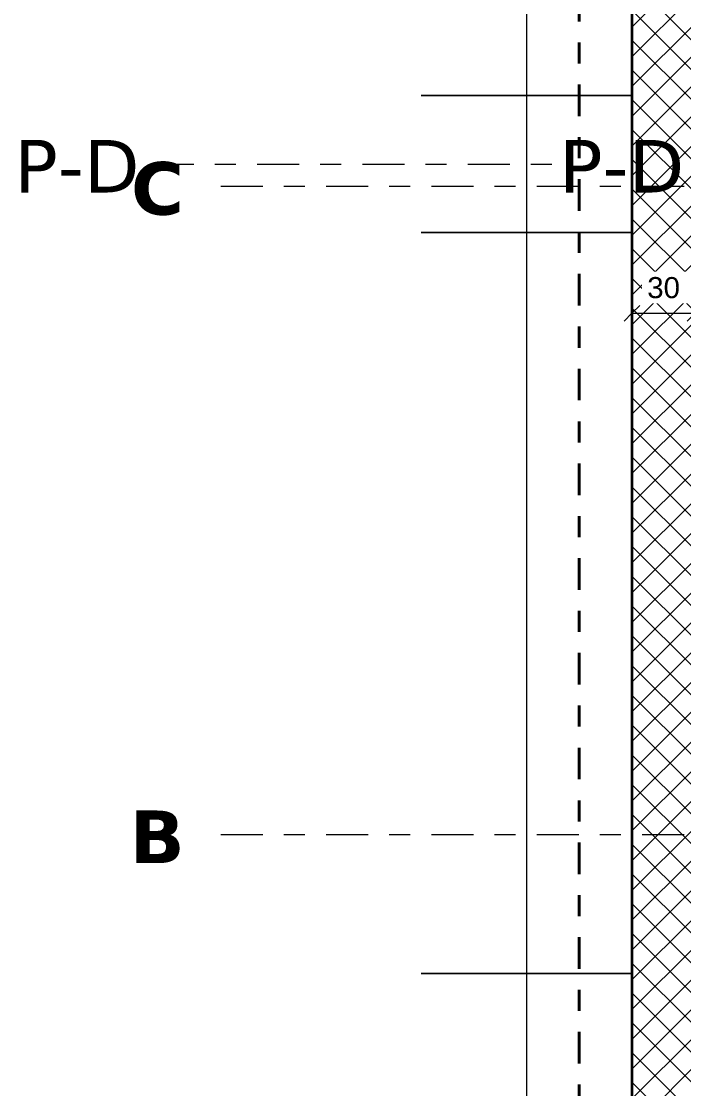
# Model space of a CAD drawing. Header units: metres. Extents: x -35.6 to 33, y -4 to 38.1.
# Drawn here: x -35.61 to -32.46, y -0.42 to 4.65 of the extents above; entities that cross this region are included whole.
import ezdxf

# ---------------------------------------------------------------- set-up
doc = ezdxf.new("R2010")
doc.units = ezdxf.units.M
doc.linetypes.add('_Rasterlinie_', pattern=[0.375, 0.2, -0.05, 0.075, -0.05])
doc.linetypes.add('Strichpunkt - Mittel', pattern=[0.35, 0.15, -0.1, 0, -0.1])
for name, color, linetype, lineweight in [('A-____-____-DIMS', 7, 'Continuous', 5), ('A-____-____-DIMS-50', 7, 'Continuous', 5), ('A-WALL-____-MCUT', 7, 'Continuous', 35), ('A-WALL-____-PATT', 7, 'Continuous', 35), ('C-PRKG-____-OTLN', 7, 'Continuous', 9), ('S-GRID-____-OTLN', 7, 'Continuous', 5)]:
    doc.layers.add(name, color=color, linetype=linetype, lineweight=lineweight)
doc.layers.add('A-____-MATC-OTLN', color=7, linetype='Strichpunkt - Mittel', lineweight=40, true_color=0x0080ff)
doc.layers.add('S-GRID-____-IDEN', color=7, linetype='Continuous', lineweight=9, true_color=0x5555aa)
doc.styles.add('Arial', font='arial.ttf', dxfattribs={"height": 0.1})
doc.styles.add('Verdana_B', font='verdana.ttf', dxfattribs={"height": 0.25})
doc.dimstyles.new('SUB_Rohbau_fein_1', dxfattribs={"dimscale": 0.3048, "dimtxt": 0.102026, "dimasz": 0.246063, "dimexe": 0.164042, "dimexo": 0.0625, "dimgap": 0.123031, "dimtad": 1, "dimrnd": 0.005, "dimzin": 0, "dimdsep": 46, "dimtxsty": 'Arial', "dimblk1": 'OBLIQUE', "dimblk2": 'OBLIQUE', "dimsah": 1, "dimcen": 0.09, "dimazin": 0, "dimtfac": 1, "dimtdec": 4, "dimtix": 1, "dimtmove": 0, "dimatfit": 3, "dimfxl": 0.164042, "dimfxlon": 1, "dimtvp": 1, "dimtfill": 1, "dimtolj": 1, "dimtzin": 0, "dimarcsym": 2})
doc.dimstyles.new('SUB_Rohbau_fein_6', dxfattribs={"dimscale": 0.3048, "dimtxt": 0.102026, "dimasz": 0.246063, "dimexe": 0.164042, "dimexo": 0.0625, "dimgap": 0.123031, "dimtad": 1, "dimdec": 1, "dimlfac": 100, "dimrnd": 0.5, "dimdsep": 46, "dimtxsty": 'Arial', "dimblk1": 'OBLIQUE', "dimblk2": 'OBLIQUE', "dimsah": 1, "dimcen": 0.09, "dimazin": 0, "dimtfac": 1, "dimtdec": 4, "dimtix": 1, "dimtmove": 0, "dimatfit": 3, "dimfxl": 0.164042, "dimfxlon": 1, "dimtvp": 1, "dimtfill": 1, "dimtolj": 1, "dimtzin": 0, "dimarcsym": 2})

# ---------------------------------------------------------------- blocks, each defined once
blk = doc.blocks.new('PP_Parkplatz - 3520 x 5000-21080552--01_UG_OK_FFB_AF_ro')
at = {"layer": 'C-PRKG-____-OTLN', "color": 253, "true_color": 0x999999}
for p, q in [((-32.708, 0.1319), (-33.7091, 0.1319)), ((-32.708, 0.1319), (-33.7091, 0.1319)), ((-33.7091, 0.1319), (-32.708, 0.1319)), ((-32.708, -3.3541), (-32.708, -2.3534)), ((-32.708, -3.3541), (-32.708, -2.3534)), ((-32.708, -2.3534), (-32.708, -3.3541))]:
    blk.add_line(p, q, dxfattribs=at)
blk = doc.blocks.new('PP_Parkplatz - 3520 x 5000-V7--01_UG_OK_FFB_AF_ro')
at = {"layer": 'C-PRKG-____-OTLN', "color": 253, "true_color": 0x999999}
for p, q in [((-32.708, 3.6516), (-33.7091, 3.6516)), ((-33.7091, 3.6516), (-32.708, 3.6516)), ((-32.708, 3.6515), (-33.7091, 3.6515)), ((-32.708, 0.1323), (-33.7091, 0.1323)), ((-33.7091, 0.1323), (-32.708, 0.1323)), ((-32.708, 0.1323), (-33.7091, 0.1323))]:
    blk.add_line(p, q, dxfattribs=at)
blk = doc.blocks.new('PP_Parkplatz - 3975 x 5000-V21--01_UG_OK_FFB_AF_ro')
at = {"layer": 'C-PRKG-____-OTLN', "color": 253, "true_color": 0x999999}
for p, q in [((-32.708, 8.2756), (-33.7091, 8.2756)), ((-32.708, 8.2756), (-33.7091, 8.2756)), ((-33.7091, 8.2756), (-32.708, 8.2756)), ((-32.708, 4.3014), (-33.7091, 4.3014)), ((-33.7091, 4.3014), (-32.708, 4.3014)), ((-32.708, 4.3014), (-33.7091, 4.3014))]:
    blk.add_line(p, q, dxfattribs=at)
blk = doc.blocks.new('DIMBLOCK735--01_UG_OK_FFB_AF_ro')
at = {"layer": 'A-____-____-DIMS-50'}
for p, q in [((-33.2073, 29.8016), (-33.2448, 29.8391)), ((-33.2073, 29.8016), (-33.2573, 29.8016)), ((-33.2073, -2.3534), (-33.2073, 29.8016)), ((-33.2073, 29.8016), (-33.1698, 29.7641)), ((-33.2073, 29.8016), (-33.1573, 29.8016)), ((-33.2073, -2.3534), (-33.2448, -2.3159)), ((-33.2073, -2.3534), (-33.2573, -2.3534)), ((-33.2073, -2.3534), (-33.1698, -2.3909)), ((-33.2073, -2.3534), (-33.1573, -2.3534))]:
    blk.add_line(p, q, dxfattribs=at)
at = {"layer": 'A-____-____-DIMS-50', "color": 0, "insert": (-33.3793, 13.5236), "char_height": 0.1, "width": 0.481134, "attachment_point": 1, "rotation": 90, "line_spacing_factor": 0.941778, "style": 'Arial', "bg_fill": 3, "box_fill_scale": 1.25, "bg_fill_color": 256, "bg_fill_true_color": 13158600, "bg_fill_transparency": 0}
blk.add_mtext('32.15\\A2\\H0.5x;\\S5^  ;\\H2x;', dxfattribs=at)
blk = doc.blocks.new('_Oblique')
at = {"color": 0, "linetype": 'ByBlock', "lineweight": -2}
blk.add_line((-0.5, -0.5), (0.5, 0.5), dxfattribs=at)
blk = doc.blocks.new('DIMBLOCK866--01_UG_OK_FFB_AF_ro')
at = {"layer": 'A-____-____-DIMS-50'}
for p, q in [((-32.708, 3.2675), (-32.708, 3.3175)), ((-32.708, 3.2675), (-32.6705, 3.305)), ((-32.408, 3.2675), (-32.408, 3.3175)), ((-32.408, 3.2675), (-32.3705, 3.305)), ((-32.708, 3.2675), (-32.7455, 3.23)), ((-32.708, 3.2675), (-32.408, 3.2675)), ((-32.708, 3.2675), (-32.708, 3.2175)), ((-32.408, 3.2675), (-32.4455, 3.23)), ((-32.408, 3.2675), (-32.408, 3.2175))]:
    blk.add_line(p, q, dxfattribs=at)
at = {"layer": 'A-____-____-DIMS-50', "color": 0, "insert": (-32.6356, 3.4396), "char_height": 0.1, "width": 0.186088, "attachment_point": 1, "line_spacing_factor": 0.941778, "style": 'Arial', "bg_fill": 3, "box_fill_scale": 1.25, "bg_fill_color": 256, "bg_fill_true_color": 13158600, "bg_fill_transparency": 0}
blk.add_mtext('30', dxfattribs=at)

msp = doc.modelspace()

# ---------------------------------------------------------------- hatches: boundary and pattern name
at = {"layer": 'A-WALL-____-PATT', "lineweight": 9}
h = msp.add_hatch(dxfattribs=at)
h.set_pattern_fill('FP_1', color=256, style=0, pattern_type=2)
h.set_pattern_definition([(45, (0, 0), (-0.07071068, 0.07071068), []), (135, (0, 0), (-0.07071068, -0.07071068), [])])
h.paths.add_polyline_path([(-32.708, -2.3534), (-32.408, -2.3534), (-32.408, 16.2216), (-32.708, 16.2216), (-32.708, -0.7728)])

# ---------------------------------------------------------------- linework, layer by layer
at = {"layer": 'A-____-MATC-OTLN'}
msp.add_line((-32.958, 38.1043), (-32.958, -3.5122), dxfattribs=at)
at = {"layer": 'A-WALL-____-MCUT'}
msp.add_line((-32.708, 16.6716), (-32.708, -2.3534), dxfattribs=at)
at = {"layer": 'S-GRID-____-OTLN', "color": 8, "linetype": '_Rasterlinie_', "true_color": 0x808080}
for p, q in [((-34.9879, 3.9766), (-33.0021, 3.9766)), ((-34.6604, 3.8716), (27.9515, 3.8716)), ((-34.6604, 0.7916), (18.2196, 0.7916))]:
    msp.add_line(p, q, dxfattribs=at)

# ---------------------------------------------------------------- block references
at = {"layer": 'C-PRKG-____-OTLN', "color": 253, "true_color": 0x999999}
for name in ['PP_Parkplatz - 3975 x 5000-V21--01_UG_OK_FFB_AF_ro', 'PP_Parkplatz - 3520 x 5000-V7--01_UG_OK_FFB_AF_ro', 'PP_Parkplatz - 3520 x 5000-21080552--01_UG_OK_FFB_AF_ro']:
    msp.add_blockref(name, (0, 0), dxfattribs=at)

# ---------------------------------------------------------------- texts
at = {"layer": 'S-GRID-____-IDEN', "color": 8, "lineweight": 5, "true_color": 0x808080, "char_height": 0.25, "attachment_point": 1, "style": 'Verdana_B'}
for s, insert, width in [('P-D', (-35.6402, 4.0911), 0.849789), ('P-D', (-33.0543, 4.0911), 0.849789), ('\\fVerdana|b1|i0|c0|p34|;C', (-35.0862, 3.9861), 0.300633), ('\\fVerdana|b1|i0|c0|p34|;B', (-35.0927, 0.9061), 0.316667)]:
    msp.add_mtext(s, dxfattribs=dict(at, insert=insert, width=width))

# ---------------------------------------------------------------- next in the draw order: dimensions: what is measured, and where the dimension line sits
at = {"layer": 'A-____-____-DIMS'}
dim = msp.add_linear_dim(base=(-33.2073, 29.8016), p1=(-33.1573, -2.3534), p2=(-33.2573, 29.8016), angle=90, text='\\A1;32.15\\Q;{\\A1;{\\H0.5x;\\S5^ ;}}', dimstyle='SUB_Rohbau_fein_1', override={"dimpost": '<>', "dimfxl": 32.155155}, dxfattribs=at)
dim.commit()
dim.dimension.update_dxf_attribs({"geometry": 'DIMBLOCK735--01_UG_OK_FFB_AF_ro', "text_midpoint": (-33.2959, 13.7241)})
dim = msp.add_linear_dim(base=(-32.408, 3.2675), p1=(-32.708, 3.3175), p2=(-32.408, 3.3175), dimstyle='SUB_Rohbau_fein_6', override={"dimpost": '<>', "dimfxl": 0.3}, dxfattribs=at)
dim.commit()
dim.dimension.update_dxf_attribs({"geometry": 'DIMBLOCK866--01_UG_OK_FFB_AF_ro', "text_midpoint": (-32.558, 3.3561)})

doc.saveas('drawing.dxf')
